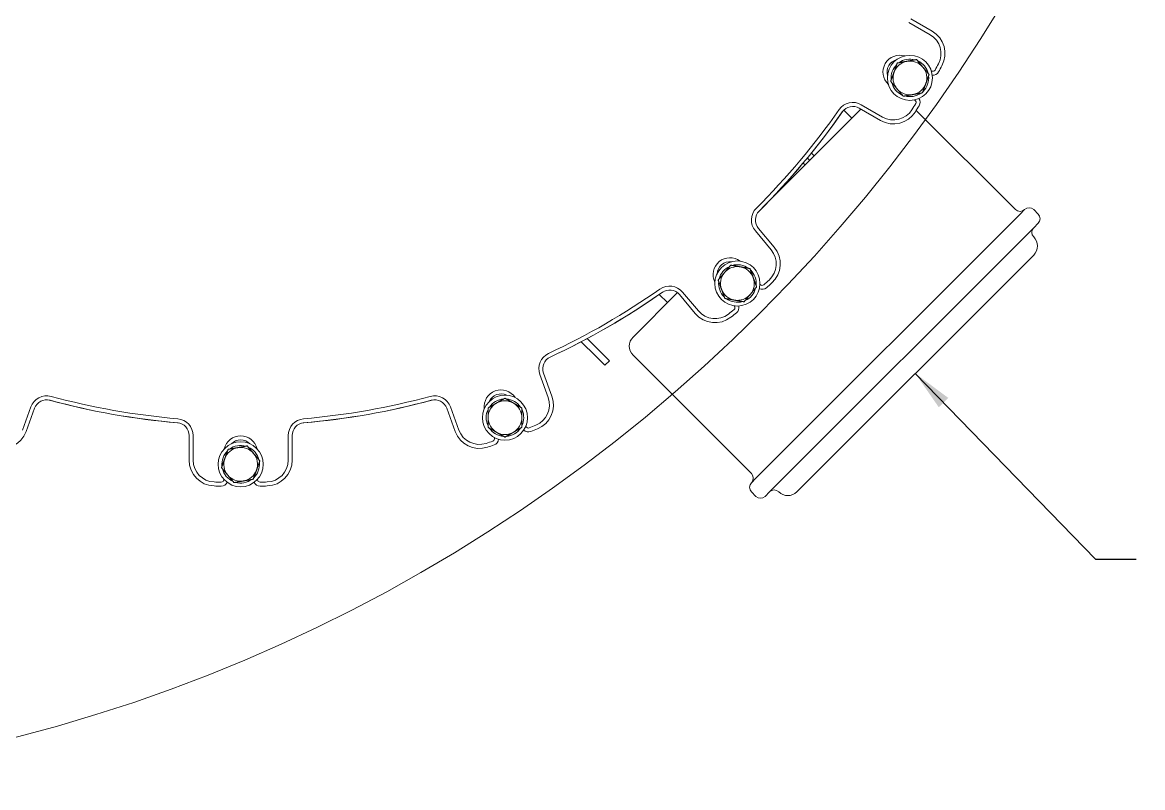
# Model space of a CAD drawing. Header units: inches. Extents: x 20 to 536, y 8 to 344.
# Drawn here: x 104.54 to 148.03, y 203.37 to 233.08 of the extents above; entities that cross this region are included whole.
import ezdxf

# ---------------------------------------------------------------- set-up
doc = ezdxf.new("R2010")
doc.units = ezdxf.units.IN
doc.header["$LTSCALE"] = 16
doc.header["$MEASUREMENT"] = 0
doc.layers.add('Symbol (ANSI)', color=7, linetype='Continuous', lineweight=25)
doc.layers.add('Visible', color=7, linetype='Continuous', lineweight=18)
doc.styles.add('Standard D-E', font='arial.ttf')
doc.dimstyles.new('in [mm] D-E NeptuneBenson$7', dxfattribs={"dimscale": 16, "dimtxt": 0.15, "dimasz": 0.098425, "dimexe": 0.125, "dimexo": 0.063, "dimgap": 0.031496, "dimtad": 0, "dimtih": 1, "dimtoh": 1, "dimdec": 4, "dimrnd": 1e-08, "dimzin": 3, "dimdsep": 46, "dimlunit": 5, "dimtxsty": 'Standard D-E', "dimcen": 0.09, "dimdle": 0.393701, "dimclrd": 256, "dimclre": 256, "dimclrt": 256, "dimadec": 1, "dimazin": 1, "dimtfac": 1, "dimtofl": 0, "dimtmove": 0, "dimatfit": 3, "dimfxl": 1, "dimfrac": 1, "dimtolj": 1, "dimtzin": 4, "dimlwd": -1, "dimlwe": -1, "dimarcsym": 0})

msp = doc.modelspace()

# ---------------------------------------------------------------- linework, layer by layer
at = {"layer": 'Visible', "linetype": 'Continuous', "lineweight": 18}
for p, q in [((139.86188, 232.74038), (139.03378, 233.21848)), ((138.95628, 233.08425), (139.78438, 232.60614)), ((139.84545, 231.19679), (139.82873, 231.20645)), ((136.42811, 229.6728), (136.7412, 229.3597)), ((137.03378, 229.75438), (137.86188, 229.27627)), ((137.93938, 229.41051), (137.11128, 229.88861)), ((139.17373, 230.07195), (139.19045, 230.0623)), ((135.17539, 228.01224), (135.28456, 227.90306)), ((134.85611, 227.62441), (134.93101, 227.54951)), ((135.10779, 227.72629), (135.01653, 227.81754)), ((132.99733, 224.98581), (133.61198, 224.25331)), ((133.73071, 224.35294), (133.11607, 225.08544)), ((133.18733, 222.90806), (133.17492, 222.92286)), ((129.58528, 222.20378), (129.26791, 222.52116)), ((130.05189, 222.51429), (130.66654, 221.78179)), ((130.78527, 221.88142), (130.17063, 222.61392)), ((132.1714, 222.0808), (132.18381, 222.06601)), ((126.79928, 220.12489), (126.2385, 220.68567)), ((126.46962, 220.80811), (126.97606, 220.30167)), ((127.15284, 219.77134), (126.79928, 220.12489)), ((126.97606, 220.30167), (127.32961, 219.94811)), ((127.15284, 219.77134), (127.32961, 219.94811)), ((124.62793, 219.41384), (124.95497, 218.51529)), ((125.10063, 218.56831), (124.77358, 219.46685)), ((104.86461, 218.15179), (104.53757, 217.25324)), ((104.68322, 217.20023), (105.01026, 218.09877)), ((121.01481, 218.09877), (121.34186, 217.20023)), ((121.48751, 217.25324), (121.16046, 218.15179)), ((124.09584, 217.39642), (124.08924, 217.41456)), ((111.01254, 217.04041), (111.01254, 216.0842)), ((111.16754, 216.0842), (111.16754, 217.04041)), ((114.85754, 217.04041), (114.85754, 216.0842)), ((115.01254, 216.0842), (115.01254, 217.04041)), ((122.85824, 216.96652), (122.86484, 216.94837)), ((112.35754, 215.34595), (112.35754, 215.32664)), ((113.66754, 215.32664), (113.66754, 215.34595))]:
    msp.add_line(p, q, dxfattribs=at)
at = {"layer": 'Visible'}
for p, q in [((139.30799, 231.59001), (139.30557, 231.58331)), ((137.09851, 229.71701), (133.49782, 226.11632)), ((143.09739, 225.81639), (139.24499, 229.66879)), ((143.27416, 225.63962), (143.45094, 225.81639)), ((143.98127, 225.63962), (143.80449, 225.81639)), ((143.27416, 225.63962), (133.02112, 215.38657)), ((133.55145, 214.85624), (143.80449, 225.10929)), ((143.98127, 225.28606), (143.80449, 225.10929)), ((134.61211, 214.85624), (143.80449, 224.04863)), ((132.81678, 223.46139), (132.81221, 223.45592)), ((129.97202, 222.59052), (128.24814, 220.86664)), ((128.24814, 220.15954), (132.84434, 215.56334)), ((123.93688, 218.04311), (123.93072, 218.03954)), ((113.73935, 215.9887), (113.73233, 215.98745)), ((132.84434, 215.20979), (133.02112, 215.38657)), ((132.84434, 214.85624), (133.02112, 214.67946)), ((133.55145, 214.85624), (133.37467, 214.67946))]:
    msp.add_line(p, q, dxfattribs=at)
at = {"layer": 'Visible', "linetype": 'Continuous', "lineweight": 18}
msp.add_circle((88.65397, 266.37172), 63, dxfattribs=at)
at = {"layer": 'Visible'}
for centre in [(138.99878, 230.92929), (132.30023, 222.94627), (123.27531, 217.73572), (113.01254, 215.92612)]:
    msp.add_circle(centre, 0.875, dxfattribs=at)
at = {"layer": 'Visible', "linetype": 'Continuous', "lineweight": 18}
for centre, radius, start, end in [((139.36188, 231.87435), 1, 331.918851, 60), ((139.36188, 231.87435), 0.845, 331.918851, 60), ((138.60792, 231.15495), 0.655, 72.990051, 227.009949), ((138.60792, 231.15495), 0.5, 103.719204, 196.280796), ((113.01254, 245.93245), 30.71, 331.403761, 331.918851), ((113.01254, 245.93245), 30.865, 331.403761, 331.918851), ((139.89295, 231.27906), 0.095, 240, 331.403761), ((139.89295, 231.27906), 0.25, 264.25653, 331.403761), ((139.14295, 229.98003), 0.25, 328.596239, 35.74347), ((113.01254, 245.93245), 28.345, 314.94543, 325.05457), ((136.78378, 229.32137), 0.655, 60, 145.05457), ((136.78378, 229.32137), 0.5, 60, 145.05457), ((138.36188, 230.1423), 0.845, 240, 328.081149), ((113.01254, 245.93245), 30.71, 328.081149, 328.596239), ((139.14295, 229.98003), 0.095, 328.596239, 60), ((113.01254, 245.93245), 30.865, 328.081149, 328.596239), ((113.01254, 245.93245), 28.50133, 314.872782, 325.127218), ((113.01254, 245.93245), 28.5, 314.94543, 325.05457), ((138.36188, 230.1423), 1, 240, 328.081149), ((133.49909, 225.40683), 0.655, 134.94543, 220), ((133.49909, 225.40683), 0.5, 134.94543, 220), ((132.96467, 223.71015), 0.845, 311.918851, 40), ((132.96467, 223.71015), 1, 311.918851, 40), ((132.01013, 223.29201), 0.655, 52.990051, 207.009949), ((132.01013, 223.29201), 0.5, 83.719204, 176.280796), ((113.01254, 245.93245), 28.345, 294.94543, 305.05457), ((129.66887, 222.19289), 0.655, 40, 125.05457), ((133.26011, 222.96913), 0.25, 244.25653, 311.403761), ((133.26011, 222.96913), 0.095, 220, 311.403761), ((113.01254, 245.93245), 30.71, 311.403761, 311.918851), ((113.01254, 245.93245), 30.865, 311.403761, 311.918851), ((113.01254, 245.93245), 28.50133, 294.872782, 305.127218), ((113.01254, 245.93245), 28.5, 294.94543, 305.05457), ((129.66887, 222.19289), 0.5, 40, 125.05457), ((131.43258, 222.42457), 0.845, 220, 308.081149), ((113.01254, 245.93245), 30.71, 308.081149, 308.596239), ((132.11104, 222.00495), 0.095, 308.596239, 40), ((132.11104, 222.00495), 0.25, 308.596239, 15.74347), ((131.43258, 222.42457), 1, 220, 308.081149), ((113.01254, 245.93245), 30.865, 308.081149, 308.596239), ((125.24343, 219.63786), 0.655, 114.94543, 200), ((125.24343, 219.63786), 0.5, 114.94543, 200), ((123.12094, 218.15984), 0.655, 32.990051, 187.009949), ((105.48011, 217.92776), 0.655, 74.94543, 160), ((105.48011, 217.92776), 0.5, 74.94543, 160), ((113.01254, 245.93245), 28.50133, 254.872782, 265.127218), ((113.01254, 245.93245), 28.5, 254.94543, 265.05457), ((113.01254, 245.93245), 28.345, 254.94543, 265.05457), ((113.01254, 245.93245), 28.50133, 274.872782, 285.127218), ((113.01254, 245.93245), 28.345, 274.94543, 285.05457), ((113.01254, 245.93245), 28.5, 274.94543, 285.05457), ((120.54497, 217.92776), 0.655, 20, 105.05457), ((120.54497, 217.92776), 0.5, 20, 105.05457), ((123.12094, 218.15984), 0.5, 63.719204, 156.280796), ((124.16093, 218.22629), 0.845, 291.918851, 20), ((124.16093, 218.22629), 1, 291.918851, 20), ((110.51254, 217.04041), 0.5, 0, 85.05457), ((110.51254, 217.04041), 0.655, 0, 85.05457), ((115.51254, 217.04041), 0.655, 94.94543, 180), ((115.51254, 217.04041), 0.5, 94.94543, 180), ((103.74353, 217.54225), 1, 251.918851, 340), ((122.28155, 217.54225), 1, 200, 288.081149), ((122.28155, 217.54225), 0.845, 200, 288.081149), ((124.18511, 217.42891), 0.25, 224.25653, 291.403761), ((124.18511, 217.42891), 0.095, 200, 291.403761), ((113.01254, 245.93245), 30.71, 291.403761, 291.918851), ((113.01254, 245.93245), 30.865, 291.403761, 291.918851), ((113.01254, 216.37745), 0.655, 12.990051, 167.009949), ((113.01254, 216.37745), 0.5, 43.719204, 136.280796), ((113.01254, 245.93245), 30.71, 288.081149, 288.596239), ((113.01254, 245.93245), 30.865, 288.081149, 288.596239), ((122.77557, 216.91588), 0.095, 288.596239, 20), ((122.77557, 216.91588), 0.25, 288.596239, 355.74347), ((112.01254, 216.0842), 1, 180, 268.081149), ((112.01254, 216.0842), 0.845, 180, 268.081149), ((114.01254, 216.0842), 0.845, 271.918851, 0), ((114.01254, 216.0842), 1, 271.918851, 0), ((112.26254, 215.32664), 0.095, 268.596239, 0), ((113.76254, 215.32664), 0.095, 180, 271.403761), ((113.01254, 245.93245), 30.865, 268.081149, 268.596239), ((113.01254, 245.93245), 30.71, 268.081149, 268.596239), ((112.26254, 215.32664), 0.25, 268.596239, 335.74347), ((113.76254, 215.32664), 0.25, 204.25653, 271.403761), ((113.01254, 245.93245), 30.71, 271.403761, 271.918851), ((113.01254, 245.93245), 30.865, 271.403761, 271.918851)]:
    msp.add_arc(centre, radius, start, end, dxfattribs=at)
at = {"layer": 'Visible'}
for centre, radius, start, end in [((138.99878, 230.92929), 0.7295, 134.170271, 186.051989), ((138.99878, 230.92929), 0.656, 100.11113, 160.11113), ((138.99878, 230.92929), 0.7295, 74.170271, 126.051989), ((138.99878, 230.92929), 0.656, 40.11113, 100.11113), ((138.99878, 230.92929), 0.7295, 64.921056, 66.051989), ((138.99878, 230.92929), 0.7295, 14.170271, 64.921056), ((138.99878, 230.92929), 0.656, 160.11113, 220.11113), ((138.99878, 230.92929), 0.656, 340.11113, 40.11113), ((138.99878, 230.92929), 0.7295, 314.170271, 6.051989), ((138.99878, 230.92929), 0.7295, 194.170271, 246.051989), ((138.99878, 230.92929), 0.656, 280.11113, 340.11113), ((138.99878, 230.92929), 0.656, 220.11113, 280.11113), ((138.99878, 230.92929), 0.7295, 254.170271, 306.051989), ((143.27416, 225.99317), 0.25, 225, 315), ((143.62772, 225.63962), 0.25, 45, 135), ((143.80449, 225.46284), 0.25, 315, 45), ((143.98127, 224.93251), 0.25, 135, 225), ((143.45094, 224.40218), 0.5, 315, 45), ((132.30023, 222.94627), 0.7295, 114.170271, 166.051989), ((132.30023, 222.94627), 0.656, 80.11113, 140.11113), ((132.30023, 222.94627), 0.7295, 54.170271, 106.051989), ((132.30023, 222.94627), 0.656, 20.11113, 80.11113), ((132.30023, 222.94627), 0.656, 140.11113, 200.11113), ((132.30023, 222.94627), 0.656, 320.11113, 20.11113), ((132.30023, 222.94627), 0.7295, 44.921056, 46.051989), ((132.30023, 222.94627), 0.7295, 354.170271, 44.921056), ((132.30023, 222.94627), 0.7295, 174.170271, 226.051989), ((132.30023, 222.94627), 0.656, 200.11113, 260.11113), ((132.30023, 222.94627), 0.7295, 294.170271, 346.051989), ((132.30023, 222.94627), 0.7295, 234.170271, 286.051989), ((132.30023, 222.94627), 0.656, 260.11113, 320.11113), ((128.6017, 220.51309), 0.5, 135, 225), ((123.27531, 217.73572), 0.7295, 94.170271, 146.051989), ((123.27531, 217.73572), 0.656, 60.11113, 120.11113), ((123.27531, 217.73572), 0.7295, 34.170271, 86.051989), ((123.27531, 217.73572), 0.7295, 154.170271, 206.051989), ((123.27531, 217.73572), 0.656, 120.11113, 180.11113), ((123.27531, 217.73572), 0.656, 0.11113, 60.11113), ((123.27531, 217.73572), 0.7295, 24.921056, 26.051989), ((123.27531, 217.73572), 0.7295, 334.170271, 24.921056), ((123.27531, 217.73572), 0.656, 180.11113, 240.11113), ((123.27531, 217.73572), 0.656, 300.11113, 0.11113), ((123.27531, 217.73572), 0.7295, 214.170271, 266.051989), ((123.27531, 217.73572), 0.656, 240.11113, 300.11113), ((123.27531, 217.73572), 0.7295, 274.170271, 326.051989), ((113.01254, 215.92612), 0.7295, 74.170271, 126.051989), ((113.01254, 215.92612), 0.7295, 134.170271, 186.051989), ((113.01254, 215.92612), 0.656, 100.11113, 160.11113), ((113.01254, 215.92612), 0.656, 40.11113, 100.11113), ((113.01254, 215.92612), 0.7295, 14.170271, 66.051989), ((113.01254, 215.92612), 0.656, 340.11113, 40.11113), ((113.01254, 215.92612), 0.7295, 194.170271, 246.051989), ((113.01254, 215.92612), 0.656, 160.11113, 220.11113), ((113.01254, 215.92612), 0.7295, 314.170271, 4.921056), ((113.01254, 215.92612), 0.7295, 4.921056, 6.051989), ((113.01254, 215.92612), 0.656, 220.11113, 280.11113), ((113.01254, 215.92612), 0.7295, 254.170271, 306.051989), ((113.01254, 215.92612), 0.656, 280.11113, 340.11113), ((132.66756, 215.38657), 0.25, 315, 45), ((133.02112, 215.03301), 0.25, 135, 225), ((133.72822, 214.67946), 0.25, 45, 135), ((133.19789, 214.85624), 0.25, 225, 315), ((134.25855, 215.20979), 0.5, 225, 315)]:
    msp.add_arc(centre, radius, start, end, dxfattribs=at)
for points in [[(138.38191, 231.15245), (138.44171, 231.31775), (138.51076, 231.50861)], [(138.51076, 231.50861), (138.71057, 231.54424), (138.88362, 231.5751)], [(138.88362, 231.5751), (139.05666, 231.60596), (139.25648, 231.64159)], [(139.25648, 231.64159), (139.38724, 231.48636), (139.50049, 231.35193)], [(138.25306, 230.7963), (138.32211, 230.98716), (138.38191, 231.15245)], [(139.50049, 231.35193), (139.61373, 231.2175), (139.7445, 231.06227)], [(139.7445, 231.06227), (139.67545, 230.87141), (139.61565, 230.70612)], [(138.49708, 230.50664), (138.38383, 230.64107), (138.25306, 230.7963)], [(139.61565, 230.70612), (139.55586, 230.54083), (139.48681, 230.34997)], [(138.74109, 230.21698), (138.61032, 230.37221), (138.49708, 230.50664)], [(139.11395, 230.28347), (138.9409, 230.25262), (138.74109, 230.21698)], [(139.48681, 230.34997), (139.28699, 230.31433), (139.11395, 230.28347)], [(131.79689, 223.36696), (131.90962, 223.50183), (132.03978, 223.65757)], [(132.03978, 223.65757), (132.23973, 223.62271), (132.41289, 223.59252)], [(132.41289, 223.59252), (132.58606, 223.56233), (132.78601, 223.52748)], [(131.55401, 223.07636), (131.68417, 223.23209), (131.79689, 223.36696)], [(132.78601, 223.52748), (132.8558, 223.33689), (132.91624, 223.17183)], [(132.91624, 223.17183), (132.97668, 223.00677), (133.04646, 222.81618)], [(131.68423, 222.72071), (131.62379, 222.88576), (131.55401, 223.07636)], [(131.81446, 222.36506), (131.74467, 222.55565), (131.68423, 222.72071)], [(133.04646, 222.81618), (132.9163, 222.66045), (132.80358, 222.52557)], [(132.18757, 222.30001), (132.01441, 222.3302), (131.81446, 222.36506)], [(132.56069, 222.23497), (132.36074, 222.26983), (132.18757, 222.30001)], [(132.80358, 222.52557), (132.69085, 222.3907), (132.56069, 222.23497)], [(122.94621, 218.3032), (123.09826, 218.39138), (123.27384, 218.49321)], [(123.27384, 218.49321), (123.44981, 218.39206), (123.6022, 218.30447)], [(122.61857, 218.11319), (122.79415, 218.21502), (122.94621, 218.3032)], [(122.61931, 217.73445), (122.61897, 217.91023), (122.61857, 218.11319)], [(123.6022, 218.30447), (123.7546, 218.21688), (123.93057, 218.11574)], [(123.93057, 218.11574), (123.93096, 217.91277), (123.93131, 217.737)], [(122.62004, 217.35571), (122.61965, 217.55868), (122.61931, 217.73445)], [(123.93131, 217.737), (123.93165, 217.56122), (123.93204, 217.35825)], [(122.94841, 217.16698), (122.79601, 217.25457), (122.62004, 217.35571)], [(123.27678, 216.97824), (123.1008, 217.07938), (122.94841, 217.16698)], [(123.60441, 217.16825), (123.45235, 217.08007), (123.27678, 216.97824)], [(123.93204, 217.35825), (123.75646, 217.25643), (123.60441, 217.16825)], [(112.89737, 216.57193), (113.07042, 216.60279), (113.27023, 216.63842)], [(113.27023, 216.63842), (113.401, 216.48319), (113.51424, 216.34876)], [(112.39566, 216.14929), (112.45546, 216.31458), (112.52451, 216.50544)], [(112.52451, 216.50544), (112.72433, 216.54107), (112.89737, 216.57193)], [(113.51424, 216.34876), (113.62749, 216.21433), (113.75826, 216.0591)], [(112.26682, 215.79314), (112.33587, 215.984), (112.39566, 216.14929)], [(112.51083, 215.50348), (112.39758, 215.63791), (112.26682, 215.79314)], [(113.75826, 216.0591), (113.68921, 215.86824), (113.62941, 215.70295)], [(112.75484, 215.21382), (112.62408, 215.36905), (112.51083, 215.50348)], [(113.50056, 215.3468), (113.30075, 215.31117), (113.1277, 215.28031)], [(113.62941, 215.70295), (113.56961, 215.53766), (113.50056, 215.3468)], [(113.1277, 215.28031), (112.95466, 215.24945), (112.75484, 215.21382)]]:
    msp.add_rational_spline(points, [1, 1.0379548493, 1], degree=2, dxfattribs=at)

# ---------------------------------------------------------------- leaders
at = {"layer": 'Symbol (ANSI)', "annotation_type": 0, "has_hookline": 1, "hookline_direction": 0, "text_width": 46.80328}
msp.add_leader([(139.2083, 219.45243), (146.20371, 212.2371), (147.77851, 212.2371)], dimstyle='in [mm] D-E NeptuneBenson$7', override={"dimtad": 0}, dxfattribs=at)

doc.saveas('drawing.dxf')
